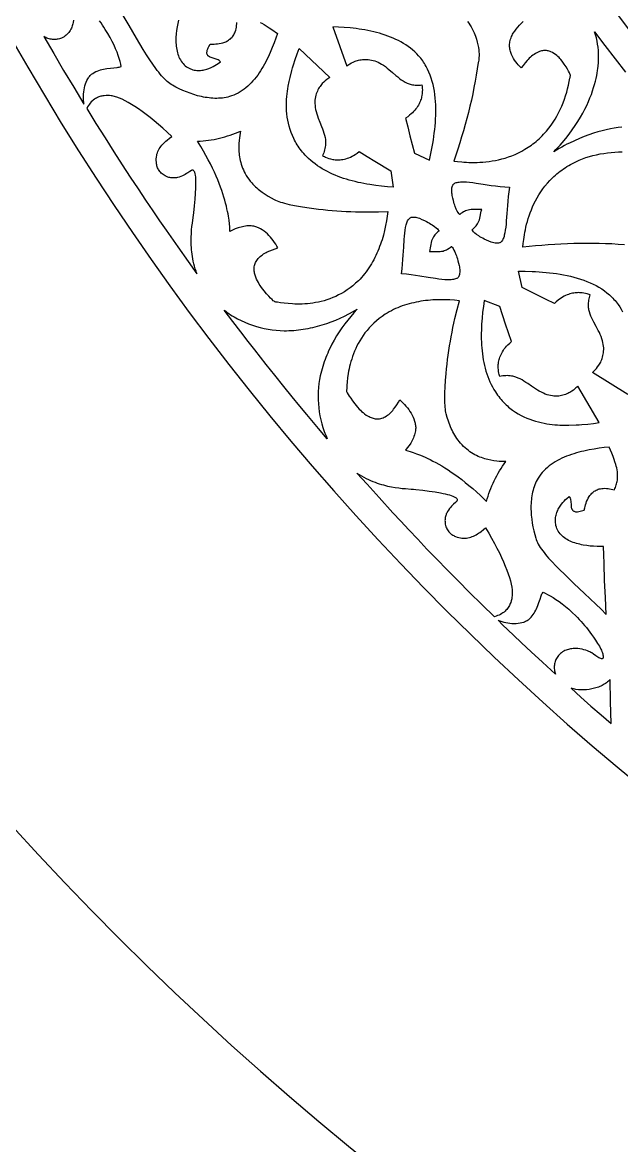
# Model space of a CAD drawing. Extents: x -540 to 540, y -540 to 540.
# Drawn here: x -398.5 to -295.1, y -417.6 to -223.6 of the extents above; entities that cross this region are included whole.
import ezdxf

# ---------------------------------------------------------------- set-up
doc = ezdxf.new("R2010")
doc.units = 0
doc.layers.add('LAYER_1', color=18, linetype='CONTINUOUS')
doc.layers.add('LAYER_2', color=174, linetype='CONTINUOUS')

msp = doc.modelspace()

# ---------------------------------------------------------------- linework, layer by layer
at = {"layer": 'LAYER_1'}
msp.add_lwpolyline([(0, 540, 0.414214), (-540, 0, 0.414214), (0, -540, 0.414214), (540, 0, 0.414214)], format="xyb", close=True, dxfattribs=at)
for points in [[(-357.5, -223.57), (-357.24, -223.7), (-356.8, -223.97), (-356.45, -224.19), (-355.96, -224.5), (-355.48, -224.83), (-354.52, -225.49), (-354.8, -226.3), (-355.1, -227.11), (-355.42, -227.94), (-355.77, -228.77), (-356.14, -229.59), (-356.34, -230), (-356.55, -230.4), (-356.76, -230.8), (-356.98, -231.19), (-357.2, -231.57), (-357.44, -231.95), (-357.68, -232.32), (-357.93, -232.68), (-358.19, -233.03), (-358.46, -233.37), (-358.74, -233.7), (-359.03, -234.02), (-359.33, -234.32), (-359.63, -234.61), (-359.95, -234.88), (-360.28, -235.13), (-360.61, -235.37), (-360.96, -235.6), (-361.32, -235.8), (-361.69, -235.99), (-362.07, -236.15), (-362.46, -236.29), (-362.77, -236.39), (-363.08, -236.47), (-363.39, -236.54), (-363.71, -236.59), (-364.03, -236.64), (-364.35, -236.67), (-364.68, -236.69), (-365, -236.7), (-365.33, -236.7), (-365.66, -236.68), (-365.99, -236.66), (-366.32, -236.63), (-366.65, -236.58), (-366.98, -236.53), (-367.31, -236.47), (-367.64, -236.4), (-367.97, -236.32), (-368.3, -236.24), (-368.95, -236.05), (-369.59, -235.83), (-370.23, -235.59), (-370.85, -235.33), (-371.46, -235.05), (-372.06, -234.75), (-372.63, -234.44), (-372.86, -234.31), (-373.1, -234.15), (-373.33, -233.97), (-373.57, -233.77), (-373.8, -233.55), (-374.04, -233.32), (-374.28, -233.06), (-374.52, -232.79), (-374.77, -232.5), (-375.02, -232.2), (-375.27, -231.87), (-375.52, -231.53), (-376.03, -230.8), (-376.56, -230.02), (-377.11, -229.17), (-377.67, -228.26), (-378.86, -226.3), (-380.13, -224.14), (-381.52, -221.82)], [(-389.7, -223.22), (-389.77, -223.61), (-389.81, -223.81), (-389.87, -224), (-389.93, -224.2), (-390, -224.39), (-390.09, -224.58), (-390.18, -224.77), (-390.28, -224.95), (-390.4, -225.13), (-390.53, -225.3), (-390.67, -225.46), (-390.82, -225.62), (-390.98, -225.77), (-391.16, -225.91), (-391.36, -226.05), (-391.57, -226.17), (-391.79, -226.28), (-391.97, -226.35), (-392.15, -226.41), (-392.34, -226.46), (-392.54, -226.5), (-392.73, -226.52), (-392.93, -226.53), (-393.14, -226.53), (-393.34, -226.51), (-393.54, -226.49), (-393.74, -226.45), (-393.93, -226.41), (-394.13, -226.35), (-394.31, -226.28), (-394.49, -226.2), (-394.67, -226.11), (-394.83, -226.01), (-393.14, -228.95), (-391.42, -231.88), (-389.68, -234.79), (-387.91, -237.69), (-387.95, -237.36), (-387.97, -237.01), (-387.98, -236.66), (-387.98, -236.31), (-387.97, -235.95), (-387.94, -235.59), (-387.9, -235.24), (-387.84, -234.89), (-387.76, -234.55), (-387.66, -234.22), (-387.54, -233.89), (-387.4, -233.59), (-387.24, -233.3), (-387.15, -233.16), (-387.05, -233.03), (-386.95, -232.9), (-386.84, -232.78), (-386.72, -232.66), (-386.6, -232.55), (-386.37, -232.38), (-386.14, -232.23), (-385.89, -232.09), (-385.63, -231.98), (-385.37, -231.88), (-385.09, -231.79), (-384.81, -231.72), (-384.53, -231.66), (-384.24, -231.6), (-383.94, -231.56), (-383.36, -231.48), (-382.77, -231.42), (-382.19, -231.36), (-382.01, -231.34), (-381.82, -231.3), (-381.64, -231.25), (-381.47, -231.18), (-381.56, -230.77), (-381.68, -230.31), (-381.83, -229.82), (-382.01, -229.29), (-382.21, -228.73), (-382.45, -228.14), (-382.73, -227.51), (-383.04, -226.86), (-383.39, -226.19), (-383.79, -225.49), (-384.23, -224.78), (-384.46, -224.42), (-384.71, -224.05), (-384.97, -223.68), (-385.24, -223.31)], [(-371.62, -223.22), (-371.74, -223.78), (-371.84, -224.37), (-371.93, -224.97), (-371.99, -225.57), (-372.03, -226.18), (-372.04, -226.49), (-372.04, -226.79), (-372.03, -227.09), (-372.01, -227.39), (-371.99, -227.68), (-371.95, -227.97), (-371.91, -228.26), (-371.85, -228.54), (-371.79, -228.82), (-371.71, -229.08), (-371.62, -229.34), (-371.52, -229.59), (-371.4, -229.84), (-371.28, -230.07), (-371.14, -230.29), (-370.98, -230.5), (-370.82, -230.7), (-370.63, -230.89), (-370.43, -231.07), (-370.22, -231.23), (-370, -231.37), (-369.78, -231.49), (-369.55, -231.6), (-369.33, -231.68), (-369.1, -231.75), (-368.88, -231.81), (-368.66, -231.85), (-368.43, -231.87), (-368.21, -231.88), (-367.99, -231.88), (-367.78, -231.87), (-367.56, -231.85), (-367.35, -231.81), (-367.14, -231.77), (-366.94, -231.72), (-366.73, -231.66), (-366.35, -231.53), (-365.98, -231.37), (-365.63, -231.2), (-365.31, -231.03), (-365.02, -230.85), (-364.77, -230.68), (-364.36, -230.4), (-364.41, -230.33), (-364.47, -230.27), (-364.59, -230.16), (-364.74, -230.07), (-364.9, -230), (-365.07, -229.93), (-365.25, -229.88), (-365.61, -229.78), (-365.79, -229.72), (-365.96, -229.67), (-366.12, -229.6), (-366.27, -229.53), (-366.4, -229.44), (-366.51, -229.34), (-366.56, -229.28), (-366.6, -229.21), (-366.63, -229.14), (-366.65, -229.06), (-366.68, -228.95), (-366.69, -228.84), (-366.69, -228.73), (-366.67, -228.61), (-366.66, -228.5), (-366.63, -228.39), (-366.55, -228.17), (-366.46, -227.95), (-366.35, -227.73), (-366.11, -227.32), (-365.71, -227.33), (-365.46, -227.32), (-365.18, -227.31), (-364.88, -227.28), (-364.57, -227.24), (-364.25, -227.17), (-363.92, -227.09), (-363.6, -226.98), (-363.44, -226.91), (-363.28, -226.84), (-363.13, -226.75), (-362.97, -226.66), (-362.83, -226.56), (-362.68, -226.45), (-362.55, -226.33), (-362.42, -226.21), (-362.29, -226.07), (-362.17, -225.92), (-362.07, -225.75), (-361.97, -225.58), (-361.88, -225.39), (-361.8, -225.2), (-361.71, -224.94), (-361.64, -224.67), (-361.59, -224.4), (-361.56, -224.12), (-361.54, -223.85), (-361.53, -223.57)], [(-321.73, -223.44), (-321.5, -223.72), (-321.29, -224.02), (-321.08, -224.34), (-320.89, -224.67), (-320.71, -225.02), (-320.55, -225.39), (-320.33, -225.95), (-320.16, -226.47), (-320.02, -226.98), (-319.91, -227.45), (-319.83, -227.89), (-319.77, -228.3), (-319.74, -228.68), (-319.73, -229.03), (-319.73, -229.34), (-319.74, -229.62), (-319.78, -230.07), (-319.83, -230.38), (-319.86, -230.52), (-320.02, -231.6), (-320.2, -232.69), (-320.39, -233.76), (-320.6, -234.84), (-320.82, -235.91), (-321.05, -236.99), (-321.3, -238.05), (-321.57, -239.12), (-321.84, -240.18), (-322.13, -241.24), (-322.43, -242.3), (-322.74, -243.35), (-323.05, -244.4), (-323.38, -245.45), (-323.72, -246.49), (-324.07, -247.53), (-323.45, -247.61), (-322.72, -247.69), (-322.33, -247.72), (-321.91, -247.75), (-321.48, -247.77), (-321.02, -247.78), (-320.55, -247.78), (-320.07, -247.77), (-319.57, -247.75), (-319.06, -247.72), (-318.53, -247.67), (-318, -247.61), (-317.45, -247.52), (-316.9, -247.43), (-316.34, -247.31), (-315.78, -247.17), (-315.21, -247.01), (-314.64, -246.82), (-314.07, -246.61), (-313.5, -246.38), (-312.93, -246.11), (-312.36, -245.82), (-311.8, -245.5), (-311.24, -245.15), (-310.96, -244.97), (-310.69, -244.77), (-310.42, -244.57), (-310.14, -244.36), (-309.88, -244.14), (-309.61, -243.91), (-309.34, -243.67), (-309.08, -243.42), (-308.82, -243.17), (-308.57, -242.9), (-308.32, -242.62), (-308.07, -242.34), (-307.67, -241.85), (-307.3, -241.35), (-306.94, -240.83), (-306.6, -240.3), (-306.29, -239.75), (-305.99, -239.19), (-305.71, -238.62), (-305.45, -238.04), (-305.21, -237.46), (-304.98, -236.86), (-304.78, -236.26), (-304.59, -235.65), (-304.43, -235.04), (-304.28, -234.42), (-304.14, -233.8), (-304.03, -233.19), (-304, -233.07), (-303.97, -232.95), (-303.95, -232.83), (-303.95, -232.77), (-303.95, -232.71), (-303.97, -232.63), (-304.03, -232.49), (-304.12, -232.27), (-304.26, -231.99), (-304.46, -231.64), (-304.7, -231.24), (-305.01, -230.78), (-305.38, -230.26), (-305.6, -229.99), (-305.75, -229.82), (-305.92, -229.65), (-306.11, -229.47), (-306.31, -229.28), (-306.54, -229.11), (-306.79, -228.94), (-307.05, -228.79), (-307.33, -228.66), (-307.47, -228.61), (-307.62, -228.56), (-307.77, -228.52), (-307.93, -228.49), (-308.09, -228.46), (-308.25, -228.45), (-308.41, -228.45), (-308.58, -228.45), (-308.75, -228.47), (-308.93, -228.51), (-309.11, -228.55), (-309.28, -228.61), (-309.53, -228.71), (-309.77, -228.82), (-310, -228.95), (-310.22, -229.1), (-310.44, -229.25), (-310.65, -229.42), (-310.85, -229.59), (-311.05, -229.78), (-311.25, -229.97), (-311.43, -230.17), (-311.79, -230.58), (-312.13, -231.01), (-312.46, -231.43), (-312.78, -231.11), (-312.97, -230.9), (-313.17, -230.67), (-313.37, -230.41), (-313.58, -230.13), (-313.77, -229.82), (-313.96, -229.49), (-314.12, -229.15), (-314.19, -228.96), (-314.26, -228.78), (-314.31, -228.59), (-314.36, -228.39), (-314.4, -228.19), (-314.43, -227.99), (-314.45, -227.78), (-314.45, -227.57), (-314.45, -227.35), (-314.43, -227.13), (-314.39, -226.91), (-314.34, -226.69), (-314.28, -226.46), (-314.19, -226.23), (-314.11, -226.03), (-314.02, -225.83), (-313.92, -225.64), (-313.81, -225.45), (-313.57, -225.08), (-313.3, -224.73), (-313.02, -224.38), (-312.72, -224.06), (-312.41, -223.74), (-312.09, -223.44)], [(-295.1, -241.68), (-295.73, -241.76), (-296.38, -241.86), (-297.06, -241.98), (-297.76, -242.13), (-298.48, -242.3), (-299.23, -242.5), (-299.99, -242.73), (-300.78, -243), (-301.59, -243.3), (-302.41, -243.63), (-303.26, -244.01), (-304.12, -244.42), (-304.56, -244.64), (-305, -244.87), (-305.45, -245.12), (-305.89, -245.37), (-306.35, -245.64), (-306.8, -245.91), (-306.44, -245.53), (-306.08, -245.14), (-305.73, -244.76), (-305.4, -244.38), (-304.76, -243.62), (-304.17, -242.87), (-303.63, -242.12), (-303.12, -241.39), (-302.65, -240.67), (-302.22, -239.96), (-301.83, -239.26), (-301.47, -238.58), (-301.14, -237.91), (-300.84, -237.26), (-300.58, -236.62), (-300.34, -236.01), (-300.13, -235.41), (-299.94, -234.84), (-299.78, -234.29), (-299.64, -233.76), (-299.52, -233.26), (-299.42, -232.78), (-299.33, -232.33), (-299.26, -231.91), (-299.21, -231.52), (-299.17, -231.15), (-299.11, -230.52), (-299.09, -230.03), (-299.09, -229.68), (-299.09, -229.49), (-299.1, -228.95), (-299.13, -228.41), (-299.18, -227.87), (-299.25, -227.33), (-299.35, -226.8), (-299.47, -226.27), (-299.61, -225.75), (-299.77, -225.23), (-298.01, -227.55), (-296.23, -229.87), (-294.42, -232.18)], [(-294.62, -262.01), (-295.71, -261.93), (-296.81, -261.86), (-297.9, -261.82), (-299, -261.78), (-300.09, -261.77), (-301.19, -261.76), (-302.29, -261.77), (-303.39, -261.8), (-304.48, -261.84), (-305.58, -261.88), (-306.67, -261.95), (-307.77, -262.02), (-308.86, -262.1), (-309.96, -262.2), (-311.05, -262.3), (-312.14, -262.41), (-312.08, -261.78), (-312, -261.06), (-311.95, -260.67), (-311.88, -260.26), (-311.81, -259.83), (-311.72, -259.39), (-311.62, -258.93), (-311.51, -258.45), (-311.38, -257.97), (-311.23, -257.48), (-311.07, -256.98), (-310.89, -256.47), (-310.69, -255.96), (-310.48, -255.44), (-310.24, -254.92), (-309.98, -254.4), (-309.7, -253.88), (-309.4, -253.37), (-309.07, -252.86), (-308.71, -252.35), (-308.34, -251.85), (-307.93, -251.36), (-307.49, -250.88), (-307.03, -250.41), (-306.79, -250.18), (-306.54, -249.95), (-306.28, -249.73), (-306.01, -249.51), (-305.74, -249.3), (-305.46, -249.09), (-305.17, -248.88), (-304.87, -248.68), (-304.56, -248.48), (-304.25, -248.29), (-303.92, -248.11), (-303.59, -247.93), (-303.03, -247.65), (-302.46, -247.39), (-301.88, -247.15), (-301.28, -246.94), (-300.68, -246.75), (-300.07, -246.58), (-299.45, -246.43), (-298.83, -246.3), (-298.2, -246.2), (-297.57, -246.11), (-296.94, -246.04), (-296.3, -245.99), (-295.67, -245.96), (-295.04, -245.95)], [(-294.05, -287.87), (-300.14, -284.03), (-299.98, -283.89), (-299.84, -283.75), (-299.66, -283.58), (-299.46, -283.35), (-299.25, -283.09), (-299.03, -282.78), (-298.93, -282.62), (-298.83, -282.44), (-298.73, -282.25), (-298.63, -282.05), (-298.55, -281.84), (-298.47, -281.62), (-298.4, -281.39), (-298.33, -281.15), (-298.28, -280.9), (-298.25, -280.64), (-298.22, -280.38), (-298.21, -280.1), (-298.21, -279.81), (-298.24, -279.51), (-298.28, -279.2), (-298.33, -278.89), (-298.41, -278.56), (-298.51, -278.23), (-298.65, -277.86), (-298.8, -277.5), (-298.96, -277.14), (-299.14, -276.79), (-299.52, -276.09), (-299.9, -275.39), (-300.08, -275.04), (-300.25, -274.68), (-300.41, -274.33), (-300.54, -273.97), (-300.66, -273.6), (-300.75, -273.23), (-300.78, -273.04), (-300.81, -272.86), (-300.82, -272.66), (-300.83, -272.47), (-300.83, -272.24), (-300.82, -272.01), (-300.79, -271.78), (-300.76, -271.55), (-300.71, -271.33), (-300.65, -271.1), (-300.59, -270.88), (-300.52, -270.66), (-300.69, -270.59), (-300.86, -270.54), (-301.07, -270.47), (-301.32, -270.4), (-301.62, -270.34), (-301.95, -270.29), (-302.32, -270.27), (-302.51, -270.26), (-302.71, -270.27), (-302.92, -270.28), (-303.14, -270.3), (-303.36, -270.33), (-303.58, -270.37), (-303.82, -270.43), (-304.05, -270.49), (-304.29, -270.57), (-304.54, -270.67), (-304.79, -270.78), (-305.04, -270.9), (-305.29, -271.05), (-305.55, -271.21), (-305.81, -271.39), (-306.07, -271.59), (-306.39, -271.86), (-306.71, -272.15), (-308.12, -271.47), (-309.51, -270.77), (-312.29, -269.36), (-312.89, -266.56), (-311.74, -266.57), (-310.56, -266.6), (-309.96, -266.63), (-309.36, -266.66), (-308.76, -266.71), (-308.15, -266.76), (-307.54, -266.82), (-306.94, -266.9), (-306.33, -266.98), (-305.73, -267.08), (-305.13, -267.18), (-304.53, -267.3), (-303.94, -267.44), (-303.35, -267.59), (-302.78, -267.75), (-302.21, -267.92), (-301.65, -268.12), (-301.1, -268.32), (-300.56, -268.55), (-300.04, -268.79), (-299.53, -269.05), (-299.03, -269.33), (-298.55, -269.63), (-298.09, -269.95), (-297.64, -270.29), (-297.22, -270.65), (-297.01, -270.83), (-296.81, -271.03), (-296.62, -271.23), (-296.43, -271.43), (-296.24, -271.64), (-296.06, -271.86), (-295.89, -272.08), (-295.72, -272.3), (-295.45, -272.71), (-295.2, -273.12), (-294.96, -273.55)]]:
    msp.add_lwpolyline(points, dxfattribs=at)
for points in [[(-328.28, -247.35), (-328.04, -246.23), (-327.81, -245.08), (-327.71, -244.49), (-327.61, -243.89), (-327.53, -243.29), (-327.45, -242.69), (-327.37, -242.08), (-327.31, -241.48), (-327.26, -240.87), (-327.23, -240.26), (-327.2, -239.65), (-327.19, -239.04), (-327.19, -238.43), (-327.21, -237.83), (-327.24, -237.23), (-327.29, -236.64), (-327.35, -236.05), (-327.44, -235.47), (-327.54, -234.89), (-327.66, -234.33), (-327.81, -233.78), (-327.97, -233.23), (-328.16, -232.7), (-328.37, -232.18), (-328.6, -231.67), (-328.86, -231.17), (-329, -230.93), (-329.14, -230.69), (-329.29, -230.46), (-329.45, -230.23), (-329.61, -230), (-329.79, -229.78), (-329.96, -229.56), (-330.15, -229.35), (-330.48, -229), (-330.83, -228.66), (-331.2, -228.34), (-331.57, -228.03), (-331.96, -227.74), (-332.37, -227.46), (-332.78, -227.2), (-333.2, -226.96), (-333.64, -226.73), (-334.08, -226.51), (-334.54, -226.3), (-335, -226.11), (-335.47, -225.93), (-335.94, -225.76), (-336.43, -225.61), (-336.91, -225.46), (-337.41, -225.33), (-337.91, -225.2), (-338.41, -225.09), (-338.91, -224.98), (-339.42, -224.89), (-339.93, -224.8), (-340.44, -224.72), (-340.95, -224.65), (-341.97, -224.54), (-342.98, -224.44), (-343.99, -224.38), (-344.97, -224.33), (-342.56, -231.12), (-342.39, -230.99), (-342.22, -230.88), (-342.01, -230.74), (-341.75, -230.59), (-341.45, -230.45), (-341.1, -230.3), (-340.91, -230.24), (-340.72, -230.17), (-340.51, -230.12), (-340.3, -230.07), (-340.07, -230.03), (-339.84, -230), (-339.6, -229.98), (-339.35, -229.97), (-339.1, -229.98), (-338.84, -230), (-338.57, -230.03), (-338.3, -230.08), (-338.02, -230.15), (-337.73, -230.23), (-337.44, -230.34), (-337.14, -230.47), (-336.84, -230.61), (-336.54, -230.79), (-336.21, -230.99), (-335.89, -231.22), (-335.58, -231.46), (-335.27, -231.71), (-334.67, -232.23), (-334.07, -232.76), (-333.76, -233.01), (-333.46, -233.25), (-333.14, -233.48), (-332.82, -233.7), (-332.49, -233.89), (-332.15, -234.05), (-331.97, -234.13), (-331.8, -234.19), (-331.61, -234.25), (-331.43, -234.3), (-331.2, -234.35), (-330.97, -234.39), (-330.74, -234.41), (-330.51, -234.43), (-330.28, -234.43), (-330.05, -234.43), (-329.82, -234.41), (-329.59, -234.39), (-329.56, -234.58), (-329.54, -234.75), (-329.52, -234.97), (-329.51, -235.23), (-329.52, -235.53), (-329.55, -235.87), (-329.6, -236.23), (-329.64, -236.42), (-329.68, -236.62), (-329.74, -236.82), (-329.81, -237.03), (-329.89, -237.23), (-329.98, -237.45), (-330.08, -237.66), (-330.2, -237.88), (-330.33, -238.1), (-330.47, -238.31), (-330.64, -238.53), (-330.81, -238.75), (-331.01, -238.97), (-331.22, -239.18), (-331.45, -239.4), (-331.7, -239.61), (-332.04, -239.87), (-332.39, -240.11), (-332.04, -241.63), (-331.66, -243.15), (-330.88, -246.17)], [(-334.53, -252.06), (-335.53, -251.98), (-336.54, -251.88), (-337.56, -251.76), (-338.58, -251.61), (-339.09, -251.52), (-339.6, -251.43), (-340.11, -251.32), (-340.61, -251.21), (-341.12, -251.09), (-341.62, -250.97), (-342.12, -250.83), (-342.61, -250.68), (-343.1, -250.52), (-343.58, -250.35), (-344.06, -250.18), (-344.53, -249.99), (-345, -249.79), (-345.45, -249.57), (-345.9, -249.35), (-346.34, -249.11), (-346.78, -248.86), (-347.2, -248.6), (-347.61, -248.33), (-348.01, -248.04), (-348.4, -247.73), (-348.78, -247.42), (-349.15, -247.08), (-349.5, -246.74), (-349.74, -246.49), (-349.96, -246.24), (-350.18, -245.99), (-350.38, -245.74), (-350.58, -245.49), (-350.76, -245.23), (-350.94, -244.97), (-351.11, -244.71), (-351.26, -244.45), (-351.42, -244.19), (-351.56, -243.93), (-351.69, -243.66), (-351.94, -243.13), (-352.15, -242.6), (-352.34, -242.06), (-352.49, -241.53), (-352.63, -240.99), (-352.74, -240.46), (-352.82, -239.93), (-352.88, -239.4), (-352.93, -238.88), (-352.95, -238.36), (-352.96, -237.86), (-352.95, -237.36), (-352.93, -236.87), (-352.9, -236.39), (-352.85, -235.92), (-352.8, -235.47), (-352.73, -235.03), (-352.66, -234.61), (-352.51, -233.81), (-352.35, -233.08), (-352.04, -231.89), (-351.9, -231.41), (-351.76, -230.93), (-351.45, -229.98), (-351.12, -229.03), (-350.77, -228.1), (-345.46, -233.07), (-345.64, -233.19), (-345.81, -233.3), (-346.02, -233.45), (-346.26, -233.65), (-346.52, -233.88), (-346.78, -234.15), (-346.91, -234.3), (-347.04, -234.47), (-347.17, -234.64), (-347.3, -234.83), (-347.42, -235.02), (-347.53, -235.23), (-347.63, -235.45), (-347.73, -235.67), (-347.82, -235.91), (-347.89, -236.17), (-347.95, -236.43), (-348, -236.7), (-348.04, -236.99), (-348.05, -237.29), (-348.05, -237.6), (-348.03, -237.92), (-347.99, -238.26), (-347.93, -238.6), (-347.84, -238.98), (-347.74, -239.36), (-347.61, -239.73), (-347.48, -240.1), (-347.19, -240.84), (-346.89, -241.58), (-346.75, -241.95), (-346.61, -242.32), (-346.49, -242.69), (-346.39, -243.07), (-346.31, -243.44), (-346.25, -243.82), (-346.23, -244.01), (-346.22, -244.21), (-346.22, -244.4), (-346.22, -244.59), (-346.24, -244.85), (-346.28, -245.1), (-346.32, -245.36), (-346.38, -245.61), (-346.46, -245.86), (-346.54, -246.11), (-346.63, -246.35), (-346.74, -246.58), (-346.57, -246.68), (-346.41, -246.76), (-346.2, -246.86), (-345.96, -246.96), (-345.67, -247.07), (-345.34, -247.16), (-344.98, -247.24), (-344.78, -247.28), (-344.58, -247.3), (-344.37, -247.32), (-344.15, -247.32), (-343.93, -247.32), (-343.7, -247.31), (-343.46, -247.29), (-343.22, -247.25), (-342.97, -247.2), (-342.71, -247.13), (-342.45, -247.05), (-342.19, -246.96), (-341.92, -246.84), (-341.65, -246.71), (-341.37, -246.56), (-341.09, -246.39), (-340.74, -246.15), (-340.4, -245.9), (-339.05, -246.74), (-337.69, -247.57), (-334.97, -249.21)], [(-368.41, -267.01), (-368.56, -266.57), (-368.7, -266.13), (-368.83, -265.69), (-368.94, -265.26), (-369.04, -264.84), (-369.13, -264.43), (-369.2, -264.02), (-369.26, -263.62), (-369.31, -263.22), (-369.35, -262.84), (-369.38, -262.46), (-369.4, -262.08), (-369.42, -261.36), (-369.41, -260.67), (-369.38, -260.02), (-369.33, -259.4), (-369.27, -258.81), (-369.2, -258.27), (-369.06, -257.29), (-369, -256.86), (-368.95, -256.48), (-368.83, -255.26), (-368.72, -254.14), (-368.64, -253.11), (-368.59, -252.17), (-368.58, -251.74), (-368.58, -251.34), (-368.59, -250.96), (-368.6, -250.61), (-368.63, -250.29), (-368.68, -249.99), (-368.73, -249.72), (-368.8, -249.47), (-368.84, -249.39), (-368.88, -249.31), (-368.95, -249.22), (-369.03, -249.15), (-369.07, -249.12), (-369.12, -249.1), (-369.18, -249.09), (-369.23, -249.1), (-369.3, -249.11), (-369.36, -249.14), (-369.65, -249.32), (-370.01, -249.57), (-370.22, -249.7), (-370.44, -249.84), (-370.67, -249.97), (-370.92, -250.1), (-371.19, -250.21), (-371.47, -250.31), (-371.76, -250.38), (-371.92, -250.41), (-372.07, -250.43), (-372.23, -250.45), (-372.39, -250.45), (-372.56, -250.45), (-372.72, -250.44), (-372.9, -250.42), (-373.07, -250.39), (-373.25, -250.35), (-373.43, -250.29), (-373.67, -250.2), (-373.89, -250.1), (-374.09, -249.99), (-374.27, -249.88), (-374.44, -249.75), (-374.59, -249.61), (-374.72, -249.47), (-374.84, -249.32), (-374.95, -249.17), (-375.05, -249.01), (-375.13, -248.85), (-375.2, -248.69), (-375.26, -248.52), (-375.31, -248.36), (-375.35, -248.19), (-375.38, -248.03), (-375.42, -247.71), (-375.44, -247.41), (-375.43, -247.13), (-375.41, -246.88), (-375.36, -246.5), (-375.32, -246.32), (-375.24, -246.09), (-375.14, -245.86), (-375.03, -245.64), (-374.91, -245.42), (-374.77, -245.21), (-374.63, -245), (-374.47, -244.81), (-374.31, -244.61), (-374.13, -244.43), (-373.95, -244.24), (-373.77, -244.07), (-373.57, -243.9), (-373.18, -243.59), (-372.77, -243.3), (-373.55, -242.56), (-374.32, -241.86), (-375.07, -241.21), (-375.8, -240.59), (-376.51, -240.01), (-377.2, -239.48), (-377.86, -238.98), (-378.5, -238.53), (-379.12, -238.11), (-379.71, -237.74), (-380.27, -237.4), (-380.81, -237.11), (-381.32, -236.86), (-381.8, -236.65), (-382.25, -236.49), (-382.46, -236.42), (-382.67, -236.36), (-382.85, -236.32), (-383.02, -236.28), (-383.24, -236.25), (-383.5, -236.22), (-383.79, -236.2), (-384.11, -236.21), (-384.45, -236.24), (-384.63, -236.26), (-384.81, -236.3), (-384.99, -236.34), (-385.18, -236.4), (-385.37, -236.46), (-385.56, -236.54), (-385.74, -236.64), (-385.93, -236.74), (-386.11, -236.86), (-386.3, -237), (-386.47, -237.15), (-386.65, -237.32), (-386.82, -237.51), (-386.98, -237.71), (-387.14, -237.94), (-387.29, -238.18), (-387.44, -238.46), (-385.84, -241.05), (-384.28, -243.54), (-382.78, -245.91), (-381.32, -248.16), (-379.92, -250.31), (-378.56, -252.35), (-377.27, -254.28), (-376.03, -256.11), (-374.85, -257.83), (-373.73, -259.45), (-371.69, -262.37), (-369.91, -264.89)], [(-354.44, -262.53), (-354.63, -262.22), (-354.82, -261.9), (-355.03, -261.59), (-355.25, -261.28), (-355.49, -260.98), (-355.73, -260.68), (-355.99, -260.4), (-356.26, -260.13), (-356.54, -259.88), (-356.83, -259.64), (-357.14, -259.43), (-357.45, -259.24), (-357.77, -259.08), (-357.94, -259.01), (-358.1, -258.95), (-358.27, -258.89), (-358.45, -258.84), (-358.62, -258.8), (-358.8, -258.77), (-359.05, -258.74), (-359.3, -258.73), (-359.55, -258.73), (-359.8, -258.75), (-360.06, -258.78), (-360.31, -258.82), (-360.56, -258.87), (-360.81, -258.93), (-361.06, -259), (-361.31, -259.08), (-361.79, -259.26), (-362.26, -259.47), (-362.72, -259.69), (-362.74, -259.26), (-362.76, -258.87), (-362.8, -258.36), (-362.87, -257.75), (-362.98, -257.04), (-363.05, -256.64), (-363.13, -256.22), (-363.23, -255.78), (-363.34, -255.31), (-363.46, -254.82), (-363.6, -254.31), (-363.75, -253.77), (-363.93, -253.22), (-364.12, -252.64), (-364.33, -252.04), (-364.56, -251.42), (-364.82, -250.78), (-365.1, -250.13), (-365.4, -249.45), (-365.72, -248.76), (-366.07, -248.04), (-366.45, -247.31), (-366.86, -246.57), (-367.29, -245.8), (-367.75, -245.03), (-368.32, -244.12), (-367.84, -244.09), (-367.36, -244.05), (-366.89, -244), (-366.41, -243.94), (-365.94, -243.86), (-365.46, -243.78), (-364.99, -243.69), (-364.52, -243.58), (-364.05, -243.47), (-363.59, -243.34), (-363.13, -243.2), (-362.67, -243.06), (-362.22, -242.9), (-361.77, -242.73), (-361.32, -242.56), (-360.88, -242.37), (-360.95, -242.7), (-361.02, -243.09), (-361.08, -243.52), (-361.14, -243.99), (-361.18, -244.5), (-361.19, -245.04), (-361.19, -245.33), (-361.18, -245.61), (-361.17, -245.91), (-361.14, -246.21), (-361.11, -246.51), (-361.06, -246.82), (-361.01, -247.14), (-360.94, -247.45), (-360.86, -247.77), (-360.76, -248.09), (-360.66, -248.42), (-360.54, -248.74), (-360.4, -249.07), (-360.25, -249.39), (-360.08, -249.71), (-359.89, -250.04), (-359.68, -250.36), (-359.46, -250.68), (-359.22, -250.99), (-358.95, -251.31), (-358.75, -251.53), (-358.54, -251.75), (-358.32, -251.96), (-358.1, -252.17), (-357.87, -252.37), (-357.64, -252.56), (-357.15, -252.93), (-356.65, -253.28), (-356.14, -253.61), (-355.61, -253.91), (-355.07, -254.2), (-354.84, -254.3), (-354.59, -254.41), (-354.3, -254.51), (-353.99, -254.61), (-353.65, -254.71), (-353.29, -254.81), (-352.48, -255.01), (-351.57, -255.19), (-350.56, -255.37), (-349.44, -255.55), (-348.23, -255.72), (-347.44, -255.82), (-346.65, -255.92), (-345.85, -256), (-345.06, -256.07), (-344.26, -256.13), (-343.46, -256.18), (-342.67, -256.22), (-341.87, -256.26), (-341.07, -256.28), (-340.27, -256.3), (-339.47, -256.31), (-338.67, -256.31), (-337.07, -256.29), (-335.47, -256.24), (-335.57, -257.05), (-335.7, -257.86), (-335.85, -258.68), (-336.03, -259.5), (-336.24, -260.31), (-336.35, -260.72), (-336.47, -261.12), (-336.6, -261.52), (-336.74, -261.91), (-336.88, -262.31), (-337.03, -262.7), (-337.19, -263.09), (-337.35, -263.47), (-337.53, -263.85), (-337.71, -264.22), (-337.9, -264.59), (-338.1, -264.95), (-338.3, -265.31), (-338.52, -265.66), (-338.74, -266), (-338.98, -266.34), (-339.22, -266.67), (-339.47, -267), (-339.72, -267.31), (-339.99, -267.62), (-340.27, -267.92), (-340.55, -268.21), (-341.02, -268.65), (-341.5, -269.06), (-341.99, -269.44), (-342.47, -269.79), (-342.97, -270.11), (-343.47, -270.4), (-343.97, -270.67), (-344.47, -270.91), (-344.97, -271.13), (-345.47, -271.33), (-345.97, -271.5), (-346.47, -271.65), (-346.97, -271.78), (-347.46, -271.9), (-347.94, -271.99), (-348.42, -272.07), (-348.9, -272.13), (-349.36, -272.18), (-349.82, -272.21), (-350.26, -272.24), (-350.7, -272.25), (-351.12, -272.25), (-351.54, -272.24), (-351.93, -272.22), (-352.69, -272.16), (-353.37, -272.09), (-353.98, -272), (-354.51, -271.91), (-354.65, -271.89), (-354.78, -271.88), (-354.91, -271.86), (-354.97, -271.84), (-355.03, -271.81), (-355.1, -271.76), (-355.24, -271.65), (-355.45, -271.46), (-355.71, -271.21), (-356.03, -270.87), (-356.4, -270.46), (-356.81, -269.97), (-357.26, -269.38), (-357.51, -269.03), (-357.66, -268.79), (-357.81, -268.53), (-357.97, -268.25), (-358.12, -267.93), (-358.26, -267.6), (-358.37, -267.26), (-358.42, -267.08), (-358.46, -266.9), (-358.5, -266.72), (-358.52, -266.53), (-358.54, -266.35), (-358.54, -266.16), (-358.53, -265.97), (-358.51, -265.78), (-358.48, -265.6), (-358.44, -265.41), (-358.38, -265.23), (-358.3, -265.05), (-358.21, -264.86), (-358.1, -264.69), (-357.97, -264.51), (-357.82, -264.34), (-357.66, -264.17), (-357.48, -264.01), (-357.29, -263.86), (-357.1, -263.72), (-356.9, -263.58), (-356.7, -263.46), (-356.48, -263.34), (-356.27, -263.23), (-355.82, -263.03), (-355.36, -262.85), (-354.9, -262.68)], [(-319.26, -255.89), (-319.57, -255.91), (-319.88, -255.9), (-320.49, -255.88), (-320.81, -255.88), (-321.09, -255.9), (-321.36, -255.94), (-321.61, -255.99), (-321.83, -256.06), (-322.04, -256.13), (-322.22, -256.22), (-322.39, -256.3), (-322.66, -256.47), (-322.86, -256.62), (-322.99, -256.72), (-323.03, -256.75), (-323.06, -256.76), (-323.08, -256.75), (-323.11, -256.72), (-323.21, -256.61), (-323.34, -256.43), (-323.49, -256.16), (-323.66, -255.83), (-323.83, -255.41), (-323.91, -255.17), (-324, -254.92), (-324.08, -254.64), (-324.15, -254.35), (-324.25, -253.95), (-324.34, -253.51), (-324.37, -253.28), (-324.4, -253.06), (-324.42, -252.83), (-324.43, -252.61), (-324.42, -252.39), (-324.4, -252.18), (-324.36, -251.99), (-324.3, -251.81), (-324.27, -251.73), (-324.22, -251.66), (-324.17, -251.58), (-324.11, -251.52), (-324.05, -251.46), (-323.98, -251.4), (-323.91, -251.36), (-323.82, -251.32), (-323.67, -251.26), (-323.5, -251.22), (-323.33, -251.18), (-323.15, -251.15), (-322.95, -251.13), (-322.75, -251.12), (-322.32, -251.12), (-321.86, -251.14), (-321.35, -251.19), (-320.81, -251.26), (-320.24, -251.34), (-318.99, -251.53), (-317.61, -251.73), (-316.87, -251.82), (-316.09, -251.91), (-315.29, -251.99), (-314.45, -252.04), (-314.58, -252.87), (-314.68, -253.67), (-314.76, -254.45), (-314.83, -255.19), (-314.94, -256.58), (-315.02, -257.85), (-315.07, -258.42), (-315.12, -258.96), (-315.19, -259.46), (-315.26, -259.93), (-315.36, -260.35), (-315.41, -260.54), (-315.47, -260.72), (-315.54, -260.9), (-315.62, -261.06), (-315.7, -261.21), (-315.78, -261.35), (-315.84, -261.42), (-315.9, -261.48), (-315.97, -261.54), (-316.04, -261.59), (-316.12, -261.63), (-316.2, -261.66), (-316.37, -261.71), (-316.56, -261.73), (-316.76, -261.73), (-316.96, -261.7), (-317.17, -261.66), (-317.39, -261.61), (-317.61, -261.54), (-318.04, -261.37), (-318.45, -261.19), (-318.81, -261.01), (-319.09, -260.87), (-319.34, -260.73), (-319.57, -260.6), (-319.78, -260.46), (-320.15, -260.2), (-320.44, -259.97), (-320.66, -259.76), (-320.82, -259.6), (-320.91, -259.48), (-320.93, -259.44), (-320.93, -259.42), (-320.92, -259.39), (-320.88, -259.36), (-320.75, -259.25), (-320.56, -259.09), (-320.45, -258.98), (-320.34, -258.86), (-320.22, -258.72), (-320.1, -258.56), (-319.98, -258.37), (-319.86, -258.17), (-319.76, -257.94), (-319.66, -257.69), (-319.58, -257.41), (-319.51, -257.11), (-319.4, -256.5), (-319.34, -256.19)], [(-333.1, -266.99), (-333, -266.15), (-332.92, -265.34), (-332.85, -264.55), (-332.8, -263.8), (-332.72, -262.38), (-332.64, -261.1), (-332.6, -260.51), (-332.55, -259.97), (-332.49, -259.46), (-332.41, -258.99), (-332.37, -258.78), (-332.32, -258.57), (-332.26, -258.37), (-332.2, -258.19), (-332.13, -258.02), (-332.05, -257.85), (-331.96, -257.7), (-331.87, -257.57), (-331.81, -257.49), (-331.75, -257.43), (-331.68, -257.37), (-331.6, -257.32), (-331.52, -257.28), (-331.44, -257.25), (-331.26, -257.21), (-331.07, -257.2), (-330.87, -257.2), (-330.66, -257.23), (-330.45, -257.28), (-330.23, -257.34), (-330.01, -257.42), (-329.57, -257.6), (-329.16, -257.79), (-328.78, -257.98), (-328.51, -258.12), (-328.25, -258.27), (-328.02, -258.41), (-327.8, -258.54), (-327.43, -258.81), (-327.13, -259.05), (-326.91, -259.26), (-326.75, -259.42), (-326.66, -259.54), (-326.64, -259.58), (-326.64, -259.61), (-326.65, -259.63), (-326.69, -259.66), (-326.82, -259.77), (-327.02, -259.93), (-327.12, -260.04), (-327.24, -260.16), (-327.36, -260.3), (-327.48, -260.47), (-327.6, -260.65), (-327.71, -260.86), (-327.82, -261.08), (-327.91, -261.34), (-328, -261.61), (-328.06, -261.92), (-328.17, -262.53), (-328.23, -262.84), (-328.3, -263.14), (-327.99, -263.14), (-327.68, -263.15), (-327.05, -263.18), (-326.74, -263.18), (-326.45, -263.16), (-326.19, -263.12), (-325.94, -263.07), (-325.72, -263), (-325.51, -262.93), (-325.33, -262.84), (-325.16, -262.76), (-324.89, -262.59), (-324.69, -262.44), (-324.55, -262.33), (-324.51, -262.3), (-324.49, -262.29), (-324.47, -262.3), (-324.43, -262.33), (-324.33, -262.44), (-324.2, -262.63), (-324.05, -262.9), (-323.88, -263.24), (-323.71, -263.66), (-323.62, -263.9), (-323.53, -264.16), (-323.45, -264.44), (-323.37, -264.74), (-323.26, -265.15), (-323.17, -265.59), (-323.12, -265.82), (-323.09, -266.05), (-323.06, -266.29), (-323.05, -266.51), (-323.05, -266.73), (-323.07, -266.94), (-323.1, -267.14), (-323.16, -267.32), (-323.19, -267.41), (-323.24, -267.49), (-323.29, -267.56), (-323.34, -267.63), (-323.4, -267.69), (-323.47, -267.75), (-323.55, -267.8), (-323.64, -267.84), (-323.79, -267.9), (-323.95, -267.95), (-324.13, -267.99), (-324.31, -268.02), (-324.51, -268.05), (-324.71, -268.06), (-325.14, -268.06), (-325.62, -268.04), (-326.13, -267.99), (-326.67, -267.92), (-327.25, -267.83), (-328.52, -267.62), (-329.92, -267.39), (-330.67, -267.28), (-331.45, -267.17), (-332.26, -267.08)], [(-333.4, -288.79), (-333.13, -289.04), (-332.86, -289.3), (-332.6, -289.57), (-332.35, -289.86), (-332.1, -290.15), (-331.87, -290.45), (-331.65, -290.77), (-331.45, -291.09), (-331.26, -291.42), (-331.1, -291.75), (-330.95, -292.09), (-330.84, -292.44), (-330.75, -292.79), (-330.72, -292.97), (-330.69, -293.14), (-330.67, -293.32), (-330.66, -293.5), (-330.66, -293.68), (-330.67, -293.86), (-330.7, -294.11), (-330.74, -294.36), (-330.8, -294.6), (-330.87, -294.85), (-330.95, -295.09), (-331.04, -295.32), (-331.15, -295.56), (-331.26, -295.79), (-331.39, -296.02), (-331.52, -296.24), (-331.8, -296.67), (-332.11, -297.09), (-332.42, -297.49), (-331.99, -297.6), (-331.6, -297.71), (-331.1, -297.87), (-330.5, -298.09), (-329.8, -298.36), (-329.42, -298.52), (-329.02, -298.7), (-328.59, -298.89), (-328.14, -299.11), (-327.68, -299.35), (-327.19, -299.61), (-326.69, -299.89), (-326.17, -300.19), (-325.63, -300.52), (-325.08, -300.87), (-324.51, -301.25), (-323.93, -301.66), (-323.33, -302.09), (-322.72, -302.55), (-322.1, -303.04), (-321.46, -303.56), (-320.82, -304.11), (-320.16, -304.7), (-319.5, -305.31), (-318.82, -305.96), (-318.44, -306.34), (-318.31, -305.88), (-318.17, -305.43), (-318.02, -304.97), (-317.85, -304.52), (-317.68, -304.07), (-317.49, -303.63), (-317.3, -303.19), (-317.09, -302.75), (-316.88, -302.32), (-316.65, -301.89), (-316.42, -301.47), (-316.18, -301.06), (-315.93, -300.65), (-315.66, -300.25), (-315.39, -299.85), (-315.12, -299.46), (-315.44, -299.46), (-315.81, -299.44), (-316.23, -299.42), (-316.68, -299.38), (-317.16, -299.31), (-317.67, -299.23), (-318.2, -299.11), (-318.47, -299.04), (-318.75, -298.96), (-319.02, -298.87), (-319.31, -298.77), (-319.59, -298.66), (-319.87, -298.54), (-320.16, -298.4), (-320.44, -298.26), (-320.73, -298.1), (-321.01, -297.92), (-321.29, -297.74), (-321.57, -297.54), (-321.84, -297.32), (-322.11, -297.09), (-322.38, -296.84), (-322.64, -296.57), (-322.9, -296.29), (-323.15, -295.99), (-323.35, -295.73), (-323.55, -295.46), (-323.73, -295.19), (-323.9, -294.9), (-324.07, -294.62), (-324.23, -294.33), (-324.38, -294.03), (-324.52, -293.73), (-324.66, -293.42), (-324.78, -293.12), (-324.9, -292.8), (-325.02, -292.49), (-325.22, -291.86), (-325.39, -291.22), (-325.45, -290.97), (-325.5, -290.7), (-325.54, -290.4), (-325.57, -290.07), (-325.59, -289.72), (-325.61, -289.35), (-325.62, -288.52), (-325.61, -287.58), (-325.56, -286.56), (-325.49, -285.43), (-325.4, -284.21), (-325.33, -283.42), (-325.24, -282.62), (-325.15, -281.83), (-325.04, -281.04), (-324.93, -280.25), (-324.81, -279.46), (-324.67, -278.67), (-324.53, -277.88), (-324.38, -277.1), (-324.22, -276.31), (-324.06, -275.53), (-323.88, -274.75), (-323.52, -273.19), (-323.12, -271.65), (-323.94, -271.57), (-324.76, -271.51), (-325.59, -271.48), (-326.43, -271.48), (-327.26, -271.5), (-327.68, -271.53), (-328.1, -271.56), (-328.52, -271.6), (-328.94, -271.64), (-329.35, -271.7), (-329.77, -271.76), (-330.18, -271.83), (-330.59, -271.91), (-331, -272), (-331.4, -272.09), (-331.8, -272.2), (-332.2, -272.31), (-332.59, -272.44), (-332.98, -272.57), (-333.37, -272.71), (-333.75, -272.87), (-334.12, -273.03), (-334.49, -273.2), (-334.86, -273.39), (-335.21, -273.58), (-335.57, -273.78), (-335.91, -274), (-336.44, -274.36), (-336.95, -274.74), (-337.42, -275.13), (-337.87, -275.53), (-338.29, -275.94), (-338.69, -276.36), (-339.06, -276.79), (-339.41, -277.23), (-339.73, -277.67), (-340.03, -278.12), (-340.3, -278.57), (-340.56, -279.03), (-340.8, -279.48), (-341.01, -279.93), (-341.21, -280.39), (-341.39, -280.84), (-341.56, -281.29), (-341.7, -281.73), (-341.84, -282.17), (-341.96, -282.6), (-342.06, -283.02), (-342.15, -283.44), (-342.23, -283.84), (-342.3, -284.23), (-342.41, -284.98), (-342.49, -285.66), (-342.53, -286.28), (-342.56, -286.82), (-342.57, -286.95), (-342.59, -287.08), (-342.59, -287.21), (-342.59, -287.28), (-342.58, -287.34), (-342.54, -287.42), (-342.46, -287.59), (-342.33, -287.83), (-342.14, -288.14), (-341.88, -288.52), (-341.56, -288.97), (-341.16, -289.48), (-340.69, -290.05), (-340.4, -290.37), (-340.21, -290.57), (-339.99, -290.78), (-339.74, -290.99), (-339.47, -291.2), (-339.18, -291.41), (-338.86, -291.6), (-338.7, -291.68), (-338.53, -291.76), (-338.36, -291.84), (-338.19, -291.9), (-338.01, -291.96), (-337.83, -292), (-337.64, -292.04), (-337.46, -292.06), (-337.27, -292.07), (-337.08, -292.06), (-336.88, -292.04), (-336.69, -292.01), (-336.49, -291.96), (-336.3, -291.89), (-336.1, -291.8), (-335.9, -291.7), (-335.7, -291.57), (-335.5, -291.43), (-335.31, -291.29), (-335.13, -291.13), (-334.96, -290.96), (-334.79, -290.79), (-334.63, -290.61), (-334.48, -290.42), (-334.18, -290.03), (-333.9, -289.62), (-333.64, -289.21)], [(-345.91, -295.51), (-347.42, -293.72), (-349.45, -291.31), (-350.65, -289.87), (-351.97, -288.26), (-353.42, -286.48), (-354.99, -284.53), (-356.49, -282.65), (-358.45, -280.16), (-359.6, -278.68), (-360.86, -277.05), (-362.24, -275.25), (-363.72, -273.28), (-363.45, -273.49), (-363.17, -273.69), (-362.89, -273.89), (-362.6, -274.08), (-362.31, -274.26), (-362.01, -274.44), (-361.4, -274.78), (-360.78, -275.09), (-360.14, -275.38), (-359.49, -275.65), (-358.83, -275.89), (-358.15, -276.1), (-357.48, -276.29), (-356.79, -276.45), (-356.11, -276.58), (-355.42, -276.68), (-354.72, -276.76), (-354.03, -276.81), (-353.35, -276.84), (-352.94, -276.84), (-352.53, -276.83), (-352.12, -276.81), (-351.7, -276.78), (-351.29, -276.75), (-350.88, -276.7), (-350.47, -276.65), (-350.06, -276.59), (-349.65, -276.52), (-349.24, -276.45), (-348.84, -276.36), (-348.43, -276.27), (-347.62, -276.07), (-346.82, -275.84), (-346.02, -275.58), (-345.24, -275.3), (-344.46, -274.99), (-343.69, -274.66), (-342.94, -274.3), (-342.19, -273.93), (-341.47, -273.54), (-340.75, -273.12), (-341.31, -273.73), (-341.85, -274.36), (-342.38, -275), (-342.89, -275.66), (-343.38, -276.34), (-343.85, -277.03), (-344.3, -277.73), (-344.72, -278.45), (-345.13, -279.19), (-345.5, -279.93), (-345.68, -280.31), (-345.85, -280.69), (-346.01, -281.07), (-346.17, -281.46), (-346.31, -281.84), (-346.45, -282.23), (-346.58, -282.62), (-346.71, -283.02), (-346.82, -283.41), (-346.93, -283.81), (-347.03, -284.21), (-347.12, -284.61), (-347.25, -285.29), (-347.35, -285.97), (-347.42, -286.66), (-347.47, -287.36), (-347.49, -288.06), (-347.48, -288.76), (-347.45, -289.46), (-347.38, -290.16), (-347.29, -290.86), (-347.18, -291.55), (-347.03, -292.24), (-346.86, -292.91), (-346.67, -293.58), (-346.56, -293.91), (-346.44, -294.24), (-346.32, -294.56), (-346.19, -294.88), (-346.05, -295.2)], [(-318.84, -271.63), (-318.98, -272.63), (-319.1, -273.63), (-319.2, -274.65), (-319.28, -275.68), (-319.3, -276.2), (-319.32, -276.72), (-319.33, -277.24), (-319.34, -277.76), (-319.33, -278.27), (-319.31, -278.79), (-319.29, -279.31), (-319.25, -279.82), (-319.2, -280.33), (-319.14, -280.84), (-319.07, -281.35), (-318.99, -281.85), (-318.9, -282.34), (-318.79, -282.84), (-318.67, -283.32), (-318.53, -283.81), (-318.38, -284.28), (-318.22, -284.75), (-318.04, -285.22), (-317.85, -285.67), (-317.64, -286.12), (-317.41, -286.56), (-317.16, -286.99), (-316.9, -287.41), (-316.71, -287.69), (-316.52, -287.96), (-316.32, -288.23), (-316.12, -288.48), (-315.92, -288.73), (-315.71, -288.96), (-315.5, -289.19), (-315.28, -289.41), (-315.06, -289.63), (-314.84, -289.83), (-314.61, -290.03), (-314.38, -290.21), (-313.92, -290.57), (-313.44, -290.89), (-312.96, -291.19), (-312.47, -291.46), (-311.98, -291.71), (-311.48, -291.93), (-310.98, -292.13), (-310.48, -292.31), (-309.98, -292.46), (-309.48, -292.6), (-308.99, -292.72), (-308.5, -292.82), (-308.02, -292.9), (-307.54, -292.97), (-307.08, -293.03), (-306.62, -293.08), (-306.18, -293.11), (-305.75, -293.13), (-304.94, -293.16), (-304.2, -293.16), (-302.97, -293.11), (-302.47, -293.09), (-301.97, -293.05), (-300.97, -292.96), (-299.98, -292.84), (-298.99, -292.7), (-302.68, -286.43), (-302.84, -286.59), (-302.99, -286.73), (-303.18, -286.9), (-303.42, -287.09), (-303.7, -287.29), (-304.03, -287.49), (-304.2, -287.59), (-304.39, -287.68), (-304.59, -287.77), (-304.8, -287.85), (-305.01, -287.92), (-305.24, -287.99), (-305.48, -288.04), (-305.72, -288.09), (-305.97, -288.12), (-306.24, -288.14), (-306.51, -288.14), (-306.79, -288.13), (-307.07, -288.1), (-307.37, -288.05), (-307.67, -287.98), (-307.98, -287.89), (-308.3, -287.78), (-308.62, -287.65), (-308.97, -287.48), (-309.32, -287.29), (-309.66, -287.09), (-309.99, -286.88), (-310.65, -286.43), (-311.3, -285.98), (-311.63, -285.76), (-311.97, -285.55), (-312.3, -285.35), (-312.65, -285.17), (-312.99, -285.01), (-313.35, -284.87), (-313.53, -284.81), (-313.72, -284.76), (-313.91, -284.71), (-314.1, -284.67), (-314.35, -284.64), (-314.61, -284.61), (-314.87, -284.6), (-315.12, -284.61), (-315.38, -284.62), (-315.64, -284.65), (-315.9, -284.69), (-316.15, -284.74), (-316.21, -284.56), (-316.25, -284.38), (-316.3, -284.16), (-316.35, -283.9), (-316.39, -283.59), (-316.41, -283.25), (-316.41, -282.88), (-316.4, -282.68), (-316.38, -282.48), (-316.35, -282.27), (-316.31, -282.06), (-316.26, -281.84), (-316.2, -281.62), (-316.12, -281.39), (-316.03, -281.16), (-315.93, -280.93), (-315.81, -280.69), (-315.68, -280.46), (-315.53, -280.22), (-315.36, -279.98), (-315.17, -279.75), (-314.96, -279.51), (-314.73, -279.27), (-314.42, -278.98), (-314.1, -278.7), (-314.63, -277.2), (-315.15, -275.7), (-316.15, -272.68)], [(-301.56, -307.85), (-301.48, -307.45), (-301.43, -307.2), (-301.35, -306.94), (-301.26, -306.65), (-301.15, -306.36), (-301.02, -306.06), (-300.87, -305.76), (-300.69, -305.47), (-300.59, -305.33), (-300.48, -305.19), (-300.36, -305.05), (-300.24, -304.92), (-300.11, -304.8), (-299.98, -304.69), (-299.83, -304.58), (-299.68, -304.48), (-299.51, -304.39), (-299.34, -304.31), (-299.16, -304.24), (-298.97, -304.18), (-298.77, -304.13), (-298.55, -304.09), (-298.28, -304.07), (-298.01, -304.06), (-297.73, -304.07), (-297.46, -304.1), (-297.18, -304.14), (-296.91, -304.19), (-296.37, -304.32), (-296.27, -304.1), (-296.18, -303.9), (-296.1, -303.69), (-296.03, -303.48), (-295.97, -303.28), (-295.92, -303.07), (-295.88, -302.87), (-295.85, -302.68), (-295.81, -302.29), (-295.8, -301.91), (-295.81, -301.55), (-295.84, -301.2), (-295.89, -300.87), (-295.95, -300.55), (-296.03, -300.25), (-296.11, -299.97), (-296.27, -299.48), (-296.4, -299.09), (-296.6, -298.55), (-296.82, -298.01), (-297.26, -296.94), (-298.11, -297.03), (-298.97, -297.15), (-299.85, -297.28), (-300.73, -297.44), (-301.61, -297.62), (-302.05, -297.73), (-302.49, -297.84), (-302.93, -297.96), (-303.36, -298.09), (-303.78, -298.23), (-304.2, -298.37), (-304.61, -298.53), (-305.02, -298.7), (-305.42, -298.88), (-305.81, -299.06), (-306.19, -299.26), (-306.56, -299.48), (-306.92, -299.7), (-307.27, -299.94), (-307.6, -300.19), (-307.93, -300.45), (-308.23, -300.73), (-308.53, -301.02), (-308.8, -301.32), (-309.06, -301.64), (-309.31, -301.98), (-309.53, -302.33), (-309.69, -302.61), (-309.84, -302.89), (-309.97, -303.19), (-310.1, -303.48), (-310.21, -303.79), (-310.31, -304.09), (-310.4, -304.41), (-310.48, -304.72), (-310.55, -305.04), (-310.61, -305.37), (-310.66, -305.69), (-310.69, -306.02), (-310.73, -306.35), (-310.75, -306.69), (-310.76, -307.02), (-310.76, -307.36), (-310.76, -307.7), (-310.75, -308.04), (-310.7, -308.71), (-310.63, -309.39), (-310.53, -310.06), (-310.41, -310.73), (-310.27, -311.39), (-310.11, -312.03), (-309.94, -312.66), (-309.85, -312.91), (-309.75, -313.18), (-309.63, -313.44), (-309.49, -313.72), (-309.33, -314), (-309.15, -314.28), (-308.95, -314.57), (-308.74, -314.86), (-308.51, -315.17), (-308.26, -315.47), (-308, -315.79), (-307.73, -316.11), (-307.13, -316.77), (-306.47, -317.46), (-305.76, -318.17), (-305, -318.92), (-303.34, -320.51), (-301.52, -322.22), (-299.55, -324.08), (-298.65, -324.96), (-297.76, -325.86), (-297.91, -322.92), (-298.04, -319.98), (-298.14, -317.05), (-298.18, -315.58), (-298.22, -314.11), (-298.77, -314.12), (-299.34, -314.11), (-299.94, -314.08), (-300.54, -314.03), (-301.14, -313.96), (-301.75, -313.87), (-302.04, -313.81), (-302.34, -313.74), (-302.63, -313.67), (-302.92, -313.59), (-303.2, -313.5), (-303.48, -313.4), (-303.75, -313.3), (-304.01, -313.18), (-304.26, -313.06), (-304.51, -312.92), (-304.74, -312.78), (-304.96, -312.63), (-305.18, -312.46), (-305.38, -312.29), (-305.56, -312.1), (-305.74, -311.91), (-305.89, -311.7), (-306.04, -311.48), (-306.16, -311.25), (-306.27, -311), (-306.37, -310.76), (-306.44, -310.51), (-306.49, -310.27), (-306.53, -310.03), (-306.55, -309.8), (-306.55, -309.57), (-306.54, -309.34), (-306.52, -309.12), (-306.48, -308.9), (-306.43, -308.69), (-306.37, -308.48), (-306.3, -308.27), (-306.22, -308.07), (-306.14, -307.88), (-306.04, -307.69), (-305.94, -307.51), (-305.72, -307.16), (-305.49, -306.83), (-305.25, -306.53), (-305.01, -306.26), (-304.78, -306.01), (-304.56, -305.8), (-304.19, -305.46), (-304.13, -305.53), (-304.09, -305.59), (-304.01, -305.74), (-303.96, -305.9), (-303.92, -306.08), (-303.89, -306.26), (-303.87, -306.44), (-303.85, -306.82), (-303.84, -307.01), (-303.83, -307.19), (-303.8, -307.36), (-303.76, -307.52), (-303.7, -307.67), (-303.62, -307.8), (-303.57, -307.85), (-303.52, -307.91), (-303.46, -307.95), (-303.39, -307.99), (-303.28, -308.04), (-303.17, -308.07), (-303.07, -308.1), (-302.95, -308.11), (-302.84, -308.12), (-302.72, -308.12), (-302.49, -308.09), (-302.25, -308.04), (-302.02, -307.98)], [(-340.81, -301.44), (-340.4, -301.69), (-340.01, -301.93), (-339.61, -302.14), (-339.22, -302.35), (-338.83, -302.53), (-338.44, -302.71), (-338.06, -302.87), (-337.68, -303.02), (-337.31, -303.15), (-336.94, -303.27), (-336.57, -303.39), (-336.21, -303.49), (-335.51, -303.67), (-334.84, -303.81), (-334.19, -303.92), (-333.58, -304.01), (-332.99, -304.07), (-332.44, -304.12), (-331.46, -304.2), (-331.03, -304.23), (-330.65, -304.27), (-329.43, -304.41), (-328.31, -304.55), (-327.29, -304.7), (-326.36, -304.86), (-325.94, -304.94), (-325.55, -305.02), (-325.18, -305.11), (-324.84, -305.21), (-324.53, -305.31), (-324.25, -305.41), (-324, -305.52), (-323.77, -305.64), (-323.7, -305.7), (-323.63, -305.76), (-323.56, -305.84), (-323.51, -305.94), (-323.49, -305.99), (-323.48, -306.04), (-323.49, -306.1), (-323.5, -306.15), (-323.53, -306.21), (-323.57, -306.27), (-323.81, -306.51), (-324.13, -306.81), (-324.31, -306.98), (-324.49, -307.16), (-324.67, -307.36), (-324.84, -307.58), (-325.01, -307.82), (-325.17, -308.07), (-325.31, -308.34), (-325.37, -308.48), (-325.42, -308.63), (-325.47, -308.78), (-325.51, -308.94), (-325.55, -309.1), (-325.57, -309.27), (-325.59, -309.44), (-325.6, -309.61), (-325.59, -309.8), (-325.58, -309.98), (-325.55, -310.24), (-325.5, -310.47), (-325.43, -310.69), (-325.36, -310.9), (-325.27, -311.09), (-325.17, -311.26), (-325.06, -311.43), (-324.94, -311.58), (-324.82, -311.72), (-324.68, -311.84), (-324.55, -311.96), (-324.4, -312.06), (-324.25, -312.16), (-324.1, -312.24), (-323.95, -312.32), (-323.8, -312.38), (-323.5, -312.49), (-323.2, -312.57), (-322.93, -312.63), (-322.68, -312.66), (-322.3, -312.69), (-322.12, -312.69), (-321.87, -312.67), (-321.63, -312.62), (-321.39, -312.56), (-321.15, -312.49), (-320.91, -312.41), (-320.68, -312.31), (-320.45, -312.2), (-320.23, -312.08), (-320.01, -311.95), (-319.79, -311.81), (-319.58, -311.67), (-319.38, -311.52), (-318.98, -311.2), (-318.61, -310.87), (-318.06, -311.79), (-317.55, -312.69), (-317.07, -313.57), (-316.63, -314.41), (-316.22, -315.23), (-315.85, -316.02), (-315.51, -316.77), (-315.2, -317.5), (-314.93, -318.19), (-314.69, -318.85), (-314.49, -319.47), (-314.32, -320.06), (-314.19, -320.61), (-314.09, -321.13), (-314.03, -321.6), (-314.01, -321.82), (-314, -322.04), (-313.99, -322.22), (-314, -322.4), (-314.01, -322.62), (-314.04, -322.88), (-314.09, -323.16), (-314.16, -323.48), (-314.26, -323.8), (-314.33, -323.97), (-314.4, -324.14), (-314.48, -324.31), (-314.58, -324.48), (-314.69, -324.65), (-314.8, -324.81), (-314.93, -324.98), (-315.08, -325.14), (-315.24, -325.29), (-315.41, -325.44), (-315.59, -325.58), (-315.8, -325.71), (-316.02, -325.84), (-316.25, -325.95), (-316.51, -326.06), (-316.78, -326.15), (-317.08, -326.24), (-319.27, -324.11), (-321.35, -322.05), (-323.33, -320.06), (-325.22, -318.15), (-327.01, -316.31), (-328.71, -314.55), (-330.31, -312.86), (-331.82, -311.26), (-333.25, -309.73), (-334.58, -308.29), (-336.99, -305.66), (-339.06, -303.37)], [(-316.44, -326.87), (-316.12, -326.97), (-315.79, -327.07), (-315.45, -327.16), (-315.1, -327.23), (-314.75, -327.3), (-314.4, -327.35), (-314.04, -327.39), (-313.69, -327.4), (-313.34, -327.4), (-312.99, -327.38), (-312.65, -327.33), (-312.32, -327.26), (-312, -327.17), (-311.85, -327.11), (-311.7, -327.04), (-311.55, -326.97), (-311.41, -326.89), (-311.27, -326.8), (-311.14, -326.7), (-310.92, -326.52), (-310.72, -326.33), (-310.53, -326.11), (-310.36, -325.89), (-310.21, -325.65), (-310.07, -325.4), (-309.93, -325.14), (-309.81, -324.88), (-309.7, -324.61), (-309.59, -324.33), (-309.39, -323.77), (-309.2, -323.21), (-309.01, -322.66), (-308.95, -322.49), (-308.87, -322.32), (-308.79, -322.15), (-308.68, -322), (-308.3, -322.18), (-307.88, -322.39), (-307.43, -322.64), (-306.95, -322.93), (-306.45, -323.25), (-305.92, -323.62), (-305.37, -324.02), (-304.81, -324.47), (-304.23, -324.96), (-303.63, -325.5), (-303.03, -326.08), (-302.73, -326.39), (-302.43, -326.71), (-302.12, -327.05), (-301.81, -327.39), (-301.51, -327.75), (-301.2, -328.13), (-300.9, -328.51), (-300.59, -328.91), (-300.29, -329.33), (-299.99, -329.75), (-299.61, -330.32), (-299.26, -330.86), (-298.96, -331.36), (-298.71, -331.83), (-298.6, -332.05), (-298.51, -332.26), (-298.44, -332.46), (-298.38, -332.64), (-298.33, -332.82), (-298.3, -332.98), (-298.29, -333.14), (-298.3, -333.28), (-298.32, -333.35), (-298.34, -333.4), (-298.37, -333.45), (-298.4, -333.48), (-298.44, -333.51), (-298.49, -333.52), (-298.54, -333.53), (-298.6, -333.52), (-298.73, -333.49), (-298.88, -333.43), (-299.04, -333.35), (-299.21, -333.24), (-299.57, -333), (-299.94, -332.74), (-300.28, -332.5), (-300.44, -332.4), (-300.59, -332.32), (-300.78, -332.23), (-301.02, -332.13), (-301.3, -332.03), (-301.61, -331.94), (-301.95, -331.86), (-302.32, -331.8), (-302.7, -331.76), (-303.1, -331.74), (-303.3, -331.74), (-303.5, -331.75), (-303.7, -331.77), (-303.91, -331.8), (-304.11, -331.84), (-304.31, -331.89), (-304.51, -331.95), (-304.71, -332.03), (-304.91, -332.11), (-305.1, -332.22), (-305.29, -332.33), (-305.47, -332.46), (-305.65, -332.6), (-305.82, -332.76), (-305.99, -332.94), (-306.14, -333.13), (-306.25, -333.29), (-306.35, -333.46), (-306.44, -333.63), (-306.52, -333.81), (-306.58, -334), (-306.63, -334.2), (-306.68, -334.39), (-306.71, -334.59), (-306.73, -334.8), (-306.74, -335), (-306.73, -335.2), (-306.72, -335.4), (-306.69, -335.6), (-306.66, -335.79), (-306.61, -335.98), (-306.55, -336.16), (-308.78, -334.11), (-310.73, -332.31), (-312.38, -330.76), (-313.75, -329.46), (-315.65, -327.64)], [(-296.92, -344.7), (-297.01, -340.88), (-297.07, -337.07), (-297.22, -337.23), (-297.38, -337.37), (-297.55, -337.51), (-297.73, -337.65), (-297.91, -337.77), (-298.1, -337.9), (-298.29, -338.01), (-298.49, -338.12), (-298.7, -338.22), (-298.9, -338.31), (-299.12, -338.4), (-299.33, -338.48), (-299.78, -338.61), (-300.23, -338.73), (-300.69, -338.81), (-301.15, -338.87), (-301.62, -338.89), (-302.08, -338.89), (-302.54, -338.87), (-302.99, -338.81), (-303.21, -338.77), (-303.43, -338.72), (-303.64, -338.67), (-303.85, -338.61), (-302.14, -340.15), (-300.41, -341.68), (-298.67, -343.19)]]:
    msp.add_lwpolyline(points, close=True, dxfattribs=at)
at = {"layer": 'LAYER_2'}
for points in [[(460, 0, 0.414214), (0, 460, 0.414214), (-460, 0, 0.414214), (0, -460, 0.414214)], [(370, 0, 0.414214), (0, 370, 0.414214), (-370, 0, 0.414214), (0, -370, 0.414214)]]:
    msp.add_lwpolyline(points, format="xyb", close=True, dxfattribs=at)

doc.saveas('drawing.dxf')
